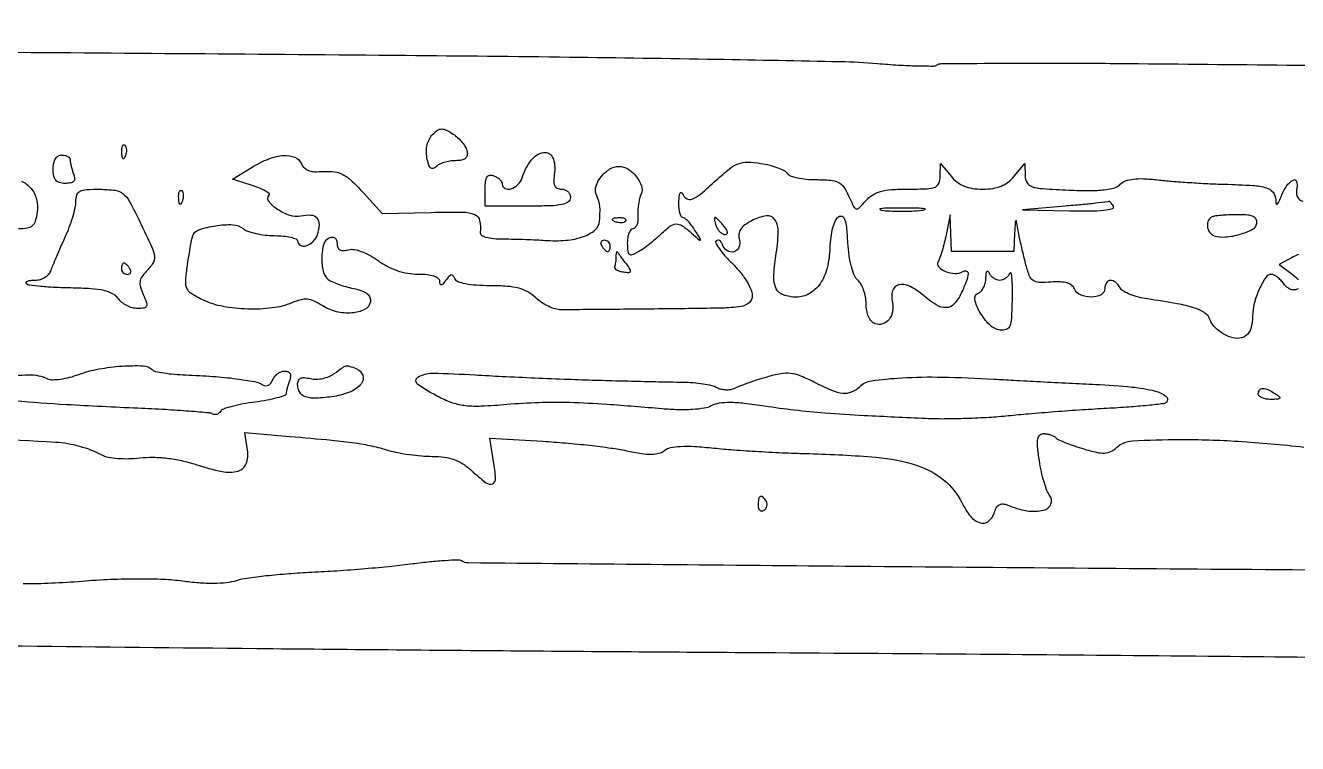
# Model space of a CAD drawing. Extents: x 0 to 5034, y 0 to 2560.
# Drawn here: x 3135.1 to 3358.9, y 237.5 to 363.8 of the extents above; entities that cross this region are included whole.
import ezdxf

# ---------------------------------------------------------------- set-up
doc = ezdxf.new("R2010")
doc.units = 0

msp = doc.modelspace()

# ---------------------------------------------------------------- linework, layer by layer
for points in [[(3450.5, 267.452994, -0.000314), (3358.024287, 268.024091, -0.000549), (3281.43984, 268.629123, -0.000024), (3213.057955, 269.247686, -0.136967), (3211.837602, 269.600367, 0.148627), (3211.23051, 269.76088, 0.006308), (3208.986289, 269.650311, 0.010363), (3206.298783, 269.427897, 0.007143), (3203.265022, 269.069527, -0.00809), (3199.579835, 268.641277, -0.003893), (3194.843475, 268.205613, -0.003859), (3189.895506, 267.827741, -0.005516), (3185.5, 267.574842, 0.007479), (3181.434239, 267.324898, 0.008114), (3177.48703, 266.958409, 0.007708), (3174.118248, 266.537754, 0.038712), (3172.264357, 266.128971, -0.047736), (3170.504904, 265.774123, -0.023518), (3168.224241, 265.644937, -0.021124), (3165.597957, 265.730808, -0.016566), (3162.764357, 266.038189, 0.025075), (3159.470953, 266.338863, 0.010783), (3155.058403, 266.424206, 0.010154), (3150.095489, 266.312352, 0.009517), (3145.032714, 265.998693, -0.009372), (3139.712328, 265.667524, -0.01158), (3134.746212, 265.566884, -0.012724)], [(3386.533962, 356.486358, 0.000047), (3330.933365, 357.017627, 0.001535), (3317.614792, 357.102749, 0.002459), (3306.246504, 357.084588, 0.000466), (3296.229929, 357.009982, 0.133471), (3295.433365, 356.786304, -0.136366), (3294.727258, 356.59235, -0.005229), (3291.983551, 356.629254, -0.009026), (3288.707692, 356.766787, -0.006206), (3285, 357.035778, 0.016089), (3278.458497, 357.38056, 0.000781), (3256.7, 357.792303, 0.001271), (3230.847549, 358.175416, 0.000916), (3202, 358.476746, 0.000434), (3126.647394, 359.060435, 0.00021), (3030.168402, 359.683627, 0.000062), (2931.066388, 360.269997, 0.004911)], [(3358.984328, 317.490314, -0.11393), (3358.372125, 317.282879, -0.108038), (3357.718077, 317.358712, -0.091874), (3357.072264, 317.723272, -0.060646), (3356.488054, 318.347225, 0.035262), (3355.953319, 318.979686, 0.037881), (3355.346871, 319.514497, 0.040942), (3354.759914, 319.886712, 0.121419), (3354.300272, 320, 0.253106), (3353.293967, 319.455729, 0.039273), (3352.168434, 317.398838, 0.041533), (3351.290825, 314.911283, 0.064125), (3351, 312.652947, -0.072276), (3350.689111, 310.513471, -0.162072), (3349.759956, 309.183916, -0.178383), (3348.291045, 308.751257, -0.090475), (3346.396553, 309.229088, -0.046093), (3345.453444, 309.768633, -0.039225), (3344.568953, 310.4989, -0.041012), (3343.866946, 311.298933, -0.082919), (3343.486325, 312.043086, 0.17139), (3342.618242, 313.192579, 0.066419), (3340.797755, 314.076153, 0.036368), (3337.724254, 314.849539, 0.008616), (3332.5, 315.67429, -0.028579), (3330.910155, 315.990759, -0.032784), (3329.440091, 316.476576, -0.034748), (3328.271132, 317.047295, -0.131419), (3327.70031, 317.617656, 0.082358), (3326.864328, 318.633019, 0.192628), (3325.951987, 318.952723, 0.260917), (3325.266073, 318.528404, 0.127267), (3325, 317.5, -0.283298), (3324.340519, 316.42948, -0.115339), (3322.608137, 316.011269, -0.1008), (3320.698867, 316.385803, -0.205252), (3319.653175, 317.461428, 0.143039), (3319.179243, 318.084134, 0.089405), (3318.351285, 318.49203, 0.06207), (3317.146967, 318.680747, 0.027519), (3315.5359, 318.642771, -0.025824), (3313.412281, 318.585515, -0.153328), (3312.374317, 318.939848, -0.14845), (3311.707583, 319.830135, -0.02373), (3311.05623, 321.931342, -0.004789), (3310.671242, 323.48058, -0.003636), (3310.277811, 325.186082, -0.003676), (3309.932085, 326.791644, -0.008569), (3309.702699, 328, 0.004646), (3309.451382, 329.383019, 0.650045), (3309.328035, 329.411762, 0.150246), (3309.222598, 329.121707, 0.00213), (3309.136182, 327.25), (3309, 324), (3303.5, 324), (3298, 324), (3297.885001, 327.25), (3297.770002, 330.5), (3297.077535, 326.966035, -0.011831), (3296.760514, 325.529181, -0.01247), (3296.380783, 324.13411, -0.012176), (3295.994803, 322.949764, -0.053596), (3295.678013, 322.288031, 0.334193), (3295.762339, 321.368746, 0.110492), (3296.940827, 320.537719, 0.084448), (3298.631158, 320.149784, 0.153866), (3299.991051, 320.494469, -0.217332), (3300.64373, 320.576858, -0.345857), (3300.946702, 320.136276, -0.076997), (3300.662311, 318.847898, -0.01596), (3299.75, 316.707167, -0.071664), (3298.507665, 314.802073, -0.209062), (3297.116807, 314.151243, -0.149484), (3295.349942, 314.642689, -0.032874), (3292.782469, 316.529587, 0.06477), (3290.543038, 317.965455, 0.174303), (3288.687909, 318.143439, 0.26797), (3287.653959, 317.134554, 0.12789), (3287.616238, 315.213232, -0.10143), (3287.671176, 313.528658, -0.123064), (3287.036632, 312.086341, -0.149555), (3285.909533, 311.290969, -0.172693), (3284.600925, 311.322898, -0.121859), (3283.951925, 311.775463, -0.073343), (3283.440384, 312.568433, -0.061684), (3283.110452, 313.622734, -0.045049), (3283, 314.84617, 0.044564), (3282.892644, 316.048294, 0.040332), (3282.573306, 317.254734, 0.042675), (3282.104779, 318.290845, 0.092284), (3281.547425, 318.960641, -0.122247), (3280.940373, 319.784915, -0.033011), (3280.417544, 321.334016, -0.029798), (3280.017479, 323.308363, -0.021299), (3279.797425, 325.552244, 0.009827), (3279.589813, 328.321949, 0.064811), (3279.281917, 329.673966, 0.221765), (3278.796678, 330.154934, 0.229151), (3278.126121, 330.083579, 0.146512), (3277.564045, 329.446981, 0.040812), (3277.101959, 328.184131, 0.03569), (3276.772113, 326.538759, 0.02475), (3276.626121, 324.646679, -0.054023), (3276.142688, 321.09965, -0.089404), (3274.909259, 318.350456, -0.112675), (3273.040685, 316.622472, -0.131227), (3270.709787, 316, -0.082835), (3268.444846, 316.377826, -0.197474), (3267.186493, 317.482641, -0.127361), (3266.750958, 319.556645, -0.02761), (3267.12523, 323.228665, 0.027938), (3267.553977, 327.462657, 0.158485), (3266.95886, 329.618858, 0.289353), (3265.478075, 330.286935, 0.084639), (3262.987795, 329.493689, 0.034843), (3261.677539, 328.695928, 0.093479), (3260.922255, 327.913604, 0.123151), (3260.620142, 327.049469, 0.086978), (3260.705014, 326.020025, -0.167846), (3260.604845, 324.718543, -0.231221), (3259.727122, 323.968782, -0.216957), (3258.545537, 324.177469, -0.157705), (3257.720238, 325.25, 0.061681), (3257.501542, 325.684583, 0.111457), (3257.213962, 325.957564, 0.157259), (3256.906799, 326.027996, 0.165459), (3256.623646, 325.903408, 0.347362), (3256.556777, 325.488242, 0.027637), (3257.19336, 324.482314, 0.028102), (3258.180138, 323.251166, 0.016979), (3259.476093, 321.903408, -0.029283), (3260.817368, 320.438036, -0.030869), (3261.95294, 318.850564, -0.032464), (3262.751266, 317.369299, -0.106549), (3262.989352, 316.290002, -0.21763), (3262.420004, 315.027841, -0.143321), (3260.950874, 314.347377, -0.03293), (3257.585479, 314.066674, -0.001908), (3247.25, 313.926482, -0.000142), (3241.058566, 313.867888, -0.000195), (3235.488206, 313.818923, -0.000124), (3230.805372, 313.780747, -0.002315), (3229.326872, 313.775907, -0.074902), (3228.331782, 313.927197, -0.036015), (3227.12663, 314.39797, -0.034685), (3225.915412, 315.081444, -0.041758), (3224.888311, 315.889427, 0.059567), (3223.480395, 316.918183, 0.063559), (3221.899378, 317.559012, 0.047314), (3219.844793, 317.898143, 0.017259), (3216.894772, 318, -0.015806), (3214.424796, 318.078098, -0.033671), (3212.531169, 318.326692, -0.042774), (3211.205884, 318.712588, -0.207006), (3210.659464, 319.25, 0.068328), (3210.35979, 319.771084, 0.274217), (3210.031686, 319.901057, 0.172412), (3209.63811, 319.686265, 0.02856), (3209.091444, 319, -0.021325), (3208.603821, 318.369357, -0.161814), (3208.287572, 318.175849, -0.393062), (3208.0879, 318.290375, -0.072317), (3208.015313, 318.75, 0.232627), (3207.751508, 319.270142, 0.082219), (3206.989874, 319.666881, 0.054112), (3205.789798, 319.920216, 0.024987), (3204.19428, 320, -0.042523), (3202.362777, 320.156046, -0.039344), (3200.53414, 320.620324, -0.038743), (3198.773539, 321.374541, -0.038381), (3197.144529, 322.39337, 0.032259), (3195.709946, 323.315196, 0.039721), (3194.262596, 323.974156, 0.04481), (3192.952076, 324.320374, 0.106525), (3191.950249, 324.276739, -0.050898), (3191.078173, 324.141305, -0.139961), (3190.477133, 324.279345, -0.176736), (3190.123967, 324.6844, -0.092061), (3190, 325.351984, 0.080866), (3189.900627, 325.962395, 0.156576), (3189.610941, 326.356888, 0.161942), (3189.153775, 326.501155, 0.087973), (3188.56917, 326.38817, 0.2363), (3187.599066, 325.32637, 0.063406), (3187.248311, 322.998825, 0.06193), (3187.494901, 320.560138, 0.169146), (3188.402292, 319.111526, 0.06548), (3189.038043, 318.725838, 0.017119), (3190.148588, 318.281889, 0.017094), (3191.459623, 317.859214, 0.016738), (3192.805668, 317.523791, -0.02915), (3194.31683, 317.107143, -0.085648), (3195.261437, 316.593316, -0.136954), (3195.729599, 315.950559, -0.136987), (3195.797117, 315.158318, -0.234019), (3194.793402, 313.829807, -0.097189), (3192.567004, 313.213059, -0.079141), (3189.813215, 313.437944, -0.085357), (3187.343478, 314.5106, 0.034859), (3185.911279, 315.312373, 0.087559), (3184.760833, 315.625806, 0.087055), (3183.568548, 315.527393, 0.034181), (3181.999822, 314.999926, -0.067813), (3178.5525, 314.092899, -0.037957), (3174.213929, 313.893261, -0.037899), (3169.877314, 314.353169, -0.065505), (3166.431487, 315.465487, -0.02464), (3164.3776, 316.567174, -0.144604), (3163.559441, 317.459663, -0.130505), (3163.314296, 318.699446, -0.018648), (3163.579362, 321.298821, -0.004173), (3163.830945, 322.994875, -0.004731), (3164.101147, 324.616884, -0.004322), (3164.355583, 325.990348, -0.025993), (3164.530816, 326.694827, -0.239801), (3165.637572, 327.844267, -0.045638), (3168.545318, 328.563203, -0.046462), (3171.621616, 328.742809, -0.166048), (3173.437731, 328.051678, 0.091194), (3174.253155, 327.594666, 0.027081), (3175.634157, 327.20531, 0.026188), (3177.263557, 326.928479, 0.025537), (3178.92677, 326.820447, -0.020398), (3180.48795, 326.735137, -0.03277), (3181.803489, 326.521624, -0.035202), (3182.762137, 326.228448, -0.310331), (3183, 325.882116, 0.286933), (3183.471744, 325.127751, 0.192361), (3184.517094, 325.051292, 0.11634), (3185.755087, 325.791204, 0.123909), (3186.49716, 326.991051, 0.061005), (3186.831488, 328.772905, 0.201624), (3186.447703, 329.877848, 0.199707), (3185.386037, 330.383323, 0.059825), (3183.56177, 330.256559, -0.127349), (3181.63548, 330.380881, -0.066534), (3179.456581, 331.435173, -0.082021), (3177.967186, 332.81493, -0.359019), (3178, 333.928571, 0.424143), (3177.975598, 334.220272, 0.041923), (3177.330858, 334.66255, 0.033213), (3176.319348, 335.152483, 0.018012), (3175.019941, 335.624791), (3171.539882, 336.749583), (3175.019941, 338.871053, -0.043229), (3177.948922, 340.326047, -0.077225), (3180.566869, 340.912855, -0.114226), (3182.537103, 340.592662, -0.20683), (3183.659399, 339.44521, 0.110666), (3184.046351, 338.863319, 0.072899), (3184.704101, 338.395749, 0.067769), (3185.522242, 338.109004, 0.070014), (3186.378014, 338.055901, -0.030816), (3189.00839, 338.098553, -0.09491), (3190.731626, 337.686604, -0.082108), (3192.316986, 336.630266, -0.01941), (3194.561745, 334.362866), (3197.89323, 330.725732), (3206.446615, 330.914252, -0.007487), (3212.086187, 330.95408, -0.095336), (3214.153407, 330.539314, -0.251752), (3215.020977, 329.486933, -0.078762), (3215.103349, 327.374992, 0.296908), (3215.330915, 326.914546, 0.066541), (3216.17697, 326.555186, 0.045134), (3217.50029, 326.316344, 0.021333), (3219.234866, 326.237023, -0.004434), (3221.087273, 326.214966, -0.003314), (3223.128367, 326.159021, -0.00335), (3225.050522, 326.080687, -0.007634), (3226.5, 325.989688, 0.039573), (3230.201452, 325.9939, 0.064635), (3233.267024, 326.645161, 0.089083), (3235.334985, 327.818562, 0.208263), (3236.118421, 329.375, 0.006018), (3236.196611, 331.165796, 0.039454), (3236.154163, 332.063151, 0.049115), (3235.972012, 332.861619, 0.012273), (3235.516581, 334.121061, -0.181458), (3235.498425, 335.57142, -0.084752), (3236.438811, 337.230758, -0.081319), (3237.927449, 338.546494, -0.141315), (3239.5, 339, -0.140077), (3241.093609, 338.544608, -0.084448), (3242.574727, 337.231924, -0.088731), (3243.480894, 335.573663, -0.183781), (3243.422197, 334.121061, 0.043062), (3243.165046, 333.339383, 0.021473), (3242.969348, 332.315249, 0.021142), (3242.856528, 331.230063, 0.029113), (3242.853485, 330.25, -0.042007), (3242.828614, 329.388468, -0.063605), (3242.65068, 328.660937, -0.085807), (3242.357258, 328.169318, -0.218769), (3241.988798, 328, 0.230481), (3241.609995, 327.81559, 0.073335), (3241.29046, 327.25529, 0.055892), (3241.072243, 326.435701, 0.037154), (3241, 325.464816, 0.022664), (3241.060975, 324.120281, 0.188491), (3241.32855, 323.584598, 0.269987), (3241.822384, 323.480611, 0.04478), (3242.75, 323.883077, 0.027451), (3243.57543, 324.393422, 0.011384), (3244.634592, 325.167958, 0.011223), (3245.734601, 326.051359, 0.014218), (3246.708187, 326.918261, -0.022787), (3248.495485, 328.45563, -0.152588), (3249.57828, 328.865622, -0.168577), (3250.64509, 328.564747, -0.029339), (3252.312913, 327.25, 0.001444), (3253.681715, 326.041356, 0.372122), (3253.830564, 326.040171, 0.368262), (3253.854505, 326.187987, 0.001435), (3252.901107, 327.75, 0.022758), (3252.316258, 328.611539, 0.029718), (3251.701838, 329.339063, 0.030245), (3251.137573, 329.864302, 0.174005), (3250.759453, 330, -0.288399), (3250.471596, 330.181098, -0.051318), (3250.24628, 330.807813, -0.041749), (3250.103709, 331.696157, -0.026102), (3250.078947, 332.75, -0.017437), (3250.141588, 333.734045, -0.068218), (3250.282867, 334.325, -0.378789), (3250.467484, 334.420113, -0.239112), (3250.662281, 334.25, 0.150991), (3251.399201, 333.344741, 0.244599), (3252.36361, 333.240125, 0.082711), (3253.850918, 334.125147, 0.010786), (3256.624308, 336.574286, -0.017516), (3258.957526, 338.579487, -0.078894), (3260.515344, 339.466155, -0.09615), (3262.116303, 339.738122, -0.032961), (3264.470032, 339.527284, -0.022892), (3266.040656, 339.207248, -0.027659), (3267.477139, 338.759598, -0.02812), (3268.618469, 338.25862, -0.137705), (3269.132055, 337.786331, 0.17076), (3269.67016, 337.352107, 0.031257), (3270.918455, 336.995568, 0.030418), (3272.499532, 336.74868, 0.023525), (3274.241685, 336.666667, -0.019945), (3276.760373, 336.566158, -0.097204), (3278.12834, 336.182304, -0.12744), (3279.060303, 335.363455, -0.044951), (3279.93, 333.796013, 0.010065), (3280.803371, 331.925586, 0.214729), (3281.263364, 331.54533, 0.271769), (3281.789108, 331.686863, 0.015665), (3282.967633, 332.96268, -0.073232), (3284.130906, 333.962837, -0.073952), (3285.52934, 334.581152, -0.050984), (3287.455796, 334.905476, -0.016229), (3290.367295, 335, 0.008845), (3293.734178, 335.059565, 0.085868), (3295.125642, 335.35134, 0.206532), (3295.787016, 336.012646, 0.091082), (3296.033269, 337.25), (3296.066539, 339.5), (3297.943562, 337.25, 0.057138), (3299.016143, 336.227751, 0.065712), (3300.245479, 335.530413, 0.059612), (3301.712428, 335.131253, 0.036663), (3303.5, 335, 0.036663), (3305.287572, 335.131253, 0.059612), (3306.754521, 335.530413, 0.065712), (3307.983857, 336.227751, 0.057138), (3309.056438, 337.25), (3310.933461, 339.5), (3310.966731, 337.329004, 0.131323), (3311.306841, 336.13034, 0.181929), (3312.1721, 335.440248, 0.061862), (3314.03425, 335.082582, 0.005849), (3318.682786, 334.829004, 0.010241), (3322.346954, 334.747224, 0.028869), (3324.903976, 334.890281, 0.041514), (3326.676349, 335.243273, 0.127529), (3327.721716, 335.860359, -0.109611), (3328.646778, 336.451469, -0.05843), (3329.97427, 336.767229, -0.041028), (3331.796352, 336.830637, -0.016372), (3334.288931, 336.630888, 0.007901), (3336.748166, 336.391823, 0.003902), (3339.878623, 336.161948, 0.003871), (3343.131249, 335.97389, 0.005647), (3346, 335.862767, -0.00776), (3351.062626, 335.645233, -0.058334), (3353.420768, 335.228302, -0.153268), (3354.58271, 334.440687, -0.159422), (3355.063386, 333.143011, 0.032008), (3355.133874, 332.458103, 0.514735), (3355.311434, 332.37156, 0.163512), (3355.562762, 332.641653, 0.010443), (3355.993309, 333.647673, -0.048582), (3356.977313, 335.535063, -0.120604), (3358.106604, 336.593608, -0.470231), (3358.724819, 336.356611, -0.146382), (3358.76491, 335.209015, 0.158729), (3358.853233, 333.715084, 0.24455), (3359.807996, 332.882364, 0.071095)], [(3134.41107, 336.418982, -0.113459), (3136.10018, 335.122343, -0.110312), (3137.085477, 333.184621, -0.099426), (3137.203666, 330.934307, -0.037085), (3136.855585, 329.376742, -0.139026), (3136.319849, 328.54144, -0.142412), (3135.43357, 328.122777, -0.039618), (3133.886501, 328, 0.033066)], [(3107.5, 255.039431, 0.001389), (3134.596077, 254.653211, 0.000418), (3175.803125, 254.214768, 0.000419), (3222.029263, 253.800313, 0.000455), (3267, 253.475727, -0.000369), (3308.268845, 253.184947, -0.00061), (3343.128064, 252.871078, -0.000029), (3374.58002, 252.547698, -0.135154)], [(3359.070645, 323.511547, 0.019757), (3357.836745, 322.912629), (3355.67349, 321.75489), (3357.972777, 320.020534, -0.02292), (3359.046253, 319.130796, -0.113626)], [(3375.823093, 252.19244, 0.000036), (3404.208547, 251.974827, 0.000678)], [(3131.140998, 301.854374, -0.046738), (3135.705099, 302.347144, -0.110737), (3139.031714, 301.650492, 0.11221), (3139.880435, 301.475332, 0.02916), (3141.279171, 301.585026, 0.028146), (3142.90013, 301.901552, 0.02546), (3144.531714, 302.406313, -0.042293), (3148.039462, 303.363547, -0.02913), (3152.129939, 303.87183, -0.024747), (3155.847576, 303.93094, -0.190117), (3157.417137, 303.25, 0.143698), (3157.972465, 302.94688, 0.014599), (3159.464727, 302.667608, 0.017312), (3161.300415, 302.444043, 0.012965), (3163.333804, 302.320581, -0.009242), (3168.104169, 302.066561, -0.014581), (3172.181907, 301.653949, -0.014413), (3175.396336, 301.139073, -0.091737), (3176.930532, 300.542933, 0.13772), (3177.390236, 300.410815, 0.124171), (3177.872048, 300.529203, 0.104401), (3178.303348, 300.889589, 0.075211), (3178.614052, 301.436618, -0.076488), (3178.95552, 302.034269, -0.064856), (3179.478374, 302.540757, -0.066802), (3180.09571, 302.883287, -0.093561), (3180.713978, 303, -0.089318), (3181.306314, 302.893336, -0.176942), (3181.66456, 302.587534, -0.155758), (3181.767989, 302.089886, -0.065667), (3181.606989, 301.418213, 0.015019), (3181.374638, 300.753707, 0.014277), (3181.178303, 300.065197, 0.014384), (3181.039765, 299.447029, 0.047962), (3181, 299.033436, -0.31951), (3180.752698, 298.685942, -0.017197), (3179.389005, 298.265044, -0.021647), (3177.617959, 297.865858, -0.013527), (3175.515763, 297.545236, 0.014569), (3173.372519, 297.213786, 0.020015), (3171.470717, 296.783324, 0.017139), (3169.954392, 296.319428, 0.173216), (3169.446664, 295.913701, -0.079188), (3169.165642, 295.587822, -0.090916), (3168.809381, 295.383938, -0.100772), (3168.434618, 295.332044, -0.123193), (3168.098485, 295.439133, 0.117751), (3167.483258, 295.642434, 0.002002), (3163.911726, 295.931379, 0.004997), (3159.731735, 296.210724, 0.003289), (3154.917583, 296.452398, -0.002975), (3142.299573, 297.077887, -0.008062), (3133.363075, 297.718877, -0.003553)], [(3115.496133, 291.572346, -0.007115), (3140.411812, 290.50467, -0.109014), (3148.650613, 288.186986, 0.081771), (3149.677815, 287.837189, 0.023587), (3151.348898, 287.639299, 0.023048), (3153.282397, 287.591692, 0.022696), (3155.222114, 287.721568, -0.031048), (3157.572872, 287.839591, -0.026336), (3160.054675, 287.679112, -0.025457), (3162.594322, 287.248041, -0.024274), (3165.118408, 286.556062, 0.02741), (3169.731078, 285.322527, 0.119785), (3172.533229, 285.412037, 0.238058), (3173.939401, 286.690295, 0.128532), (3174.202484, 289.073745), (3173.744442, 292.194587), (3181.622221, 291.515895, -0.002245), (3188.996032, 290.847253, -0.011441), (3193.086259, 290.363176, -0.019373), (3196.050982, 289.825453, -0.018837), (3198.993398, 289.055819, 0.025648), (3200.633203, 288.650672, 0.01366), (3202.695853, 288.310147, 0.013564), (3204.827281, 288.076531, 0.020514), (3206.691876, 288, -0.032231), (3208.824167, 287.862407, -0.054706), (3210.559869, 287.440996, -0.058103), (3212.090229, 286.675984, -0.041968), (3213.594501, 285.5, 0.020227), (3216.110533, 283.350662, 0.270216), (3217.268701, 283.189004, 0.322457), (3217.835425, 284.097388, 0.025331), (3217.483969, 287.094885), (3216.792143, 291.189771), (3226.146071, 290.648481, -0.007389), (3230.117755, 290.359704, -0.00621), (3234.316872, 289.939325, -0.006272), (3238.142349, 289.459634, -0.017169), (3240.82626, 288.994441, 0.013049), (3243.479227, 288.51207, 0.040326), (3245.294724, 288.379023, 0.06234), (3246.593974, 288.551493, 0.109492), (3247.553738, 289.044599, -0.125452), (3248.589988, 289.536406, -0.036569), (3250.356914, 289.750215, -0.026977), (3252.83091, 289.733823, -0.010624), (3256.227478, 289.45531, 0.007577), (3259.687528, 289.150349, 0.003592), (3264.154322, 288.85703, 0.00356), (3268.831689, 288.617017, 0.005033), (3273, 288.474888, -0.014992), (3284.762442, 287.839082, -0.056787), (3291.975057, 286.396264, -0.094472), (3296.63669, 283.854014, -0.105309), (3299.82598, 279.855568, 0.054969), (3301.377016, 277.453109, 0.14458), (3303.051755, 276.30608, 0.248964), (3304.49282, 276.560363, 0.15134), (3305.504904, 278.015451, -0.049445), (3305.908816, 278.954669, -0.129965), (3306.411696, 279.480139, -0.156234), (3307.045057, 279.634408, -0.082325), (3307.840342, 279.443725, 0.057345), (3311.274603, 278.437427, 0.100077), (3314.22842, 278.52316, 0.241368), (3315.511048, 279.608294, 0.27779), (3315.279284, 281.173785, -0.08238), (3314.812404, 281.980755, -0.018059), (3314.300261, 283.505737, -0.018332), (3313.830972, 285.334268, -0.016697), (3313.480043, 287.25, -0.011328), (3313.168577, 289.726164, -0.064331), (3313.203057, 291.051449, -0.163241), (3313.555263, 291.731088, -0.194666), (3314.21979, 292, -0.044363), (3314.827545, 291.94597, -0.03678), (3315.456976, 291.784671, -0.038232), (3316.015099, 291.548163, -0.077192), (3316.399703, 291.266964, 0.08985), (3316.907215, 290.915132, 0.011389), (3318.136666, 290.389253, 0.013059), (3319.64041, 289.831311, 0.010517), (3321.283398, 289.308384, 0.015667), (3323.55978, 288.713105, 0.066312), (3324.960104, 288.583894, 0.102935), (3326.019038, 288.849289, 0.071333), (3327.045769, 289.54142, -0.171681), (3329.861276, 290.716944, -0.013146), (3338.201712, 290.960364, -0.016732), (3348.454115, 290.646804, -0.011621), (3360, 289.636542, 0.009744)]]:
    msp.add_lwpolyline(points, format="xyb")
for points in [[(3212.823324, 341.63052, -0.10052), (3212.819948, 340.898435, -0.175237), (3212.505453, 340.387697, -0.126337), (3211.841118, 340.090567, -0.042333), (3210.773324, 340, 0.039918), (3209.786169, 339.921065, 0.035442), (3208.782841, 339.685677, 0.037177), (3207.908325, 339.340826, 0.084064), (3207.329965, 338.929965, -0.121754), (3206.81639, 338.619957, -0.277069), (3206.392625, 338.723575, -0.126101), (3206.046059, 339.302354, -0.024947), (3205.757846, 340.486417, -0.051348), (3205.656438, 341.658858, -0.054785), (3205.800891, 342.801195, -0.058553), (3206.172915, 343.813376, -0.079216), (3206.744108, 344.601251, -0.043455), (3207.634889, 345.349328, -0.148896), (3208.345395, 345.581684, -0.125206), (3209.138883, 345.397008, -0.026892), (3210.366228, 344.67532, -0.040779), (3211.206627, 344.013823, -0.03588), (3211.968181, 343.19752, -0.037609), (3212.548235, 342.356536, -0.083409)], [(3152.683114, 340.8125, -0.054073), (3152.461564, 340.395823, -0.470617), (3152.279315, 340.37858, -0.168741), (3152.137993, 340.670344, -0.018894), (3152.078947, 341.416667, -0.028489), (3152.089945, 342.112848, -0.077125), (3152.200665, 342.592839, -0.208169), (3152.385309, 342.77538, -0.296942), (3152.604167, 342.729167, -0.126455), (3152.797407, 342.402231, -0.060344), (3152.876576, 341.916927, -0.05415), (3152.839148, 341.359369, -0.051402)], [(3143, 340.081787, 0.04425), (3143.040803, 339.621647, 0.015326), (3143.178303, 338.96865, 0.015089), (3143.374624, 338.254744, 0.016969), (3143.606989, 337.581787, -0.076984), (3143.764417, 336.852992, -0.207384), (3143.586586, 336.365663, -0.16083), (3143.060895, 336.083235, -0.043546), (3142.106989, 336, -0.067336), (3141.101743, 336.135996, -0.151534), (3140.460699, 336.546632, -0.130975), (3140.108313, 337.295479, -0.04487), (3140, 338.5, -0.04716), (3140.09863, 339.543379, -0.088208), (3140.4, 340.333333, -0.118484), (3140.88002, 340.822179, -0.140575), (3141.5, 341, -0.05931), (3142.073654, 340.931713, -0.078243), (3142.559375, 340.730275, -0.096657), (3142.884702, 340.432018, -0.16037)], [(3228.207677, 337.961632, 0.025648), (3228.069941, 336.507594, 0.105885), (3228.216666, 335.641534, 0.185156), (3228.649241, 335.172492, 0.115423), (3229.386501, 335, -0.091833), (3230.002457, 334.885908, -0.095957), (3230.526035, 334.559375, -0.099444), (3230.876413, 334.072304, -0.106743), (3231, 333.5, -0.250296), (3230.603958, 332.758417, -0.098409), (3229.5, 332.3, -0.041714), (3227.402218, 332.059778, -0.007659), (3223.5, 332), (3216, 332), (3216, 334.968615, -0.023909), (3216.068476, 336.399799, -0.116597), (3216.327847, 337.162588, -0.230808), (3216.796542, 337.45462, -0.118031), (3217.5, 337.361626, -0.048303), (3218.073796, 337.075237, -0.053891), (3218.559375, 336.692784, -0.061199), (3218.891374, 336.276919, -0.13875), (3219, 335.893011, 0.284956), (3219.471649, 335.132629, 0.193706), (3220.516495, 335.05125, 0.117153), (3221.754523, 335.79031, 0.123633), (3222.498121, 336.99408, -0.083475), (3224.08516, 340.088475, -0.19296), (3226.274766, 341.428232, -0.345218), (3227.862678, 340.567031, -0.139586)], [(3155.268145, 329.222547, -0.005012), (3157.360193, 324.784752, -0.076396), (3157.824817, 323.156729, -0.177216), (3157.554129, 321.97558, -0.052379), (3156.36737, 320.510227, 0.049621), (3155.595591, 319.56792, 0.115434), (3155.278322, 318.717886, 0.103716), (3155.354715, 317.756736, 0.035395), (3155.845931, 316.438799, -0.018109), (3156.429854, 315.023533, -0.188881), (3156.418586, 314.406682, -0.265577), (3156.000116, 314.081908, -0.035221), (3154.838804, 314, -0.070801), (3153.933886, 314.128784, -0.048267), (3152.967004, 314.514063, -0.048078), (3152.087018, 315.080262, -0.068056), (3151.441381, 315.75, 0.114517), (3150.442676, 316.611162, 0.066369), (3148.947181, 317.158747, 0.039818), (3146.674737, 317.476339, 0.010866), (3143.052096, 317.612375, -0.008219), (3140.281564, 317.701732, -0.011956), (3137.843229, 317.879043, -0.007586), (3135.829062, 318.104909, -0.166143), (3135.304291, 318.362375, -0.327901), (3135.267718, 318.601628, -0.177031), (3135.499647, 318.812698, -0.069643), (3136.06342, 318.955966, -0.027456), (3136.864718, 319, 0.073652), (3137.749003, 319.13097, 0.066746), (3138.590144, 319.514063, 0.070144), (3139.262289, 320.081036, 0.101671), (3139.651883, 320.75, -0.015317), (3139.998265, 321.683381, -0.00386), (3140.620048, 323.180244, -0.003936), (3141.357739, 324.880798, -0.003963), (3142.120498, 326.565724, 0.018103), (3142.83994, 328.282581, 0.017126), (3143.447896, 330.078773, 0.017372), (3143.875769, 331.70434, 0.055717), (3144, 332.815724, -0.079133), (3144.185248, 333.978878, -0.198888), (3144.733289, 334.618391, -0.10464), (3145.851732, 334.917237, -0.01476), (3148.25, 334.972547, -0.030026), (3150.910779, 334.795365, -0.14089), (3152.304901, 334.195288, -0.098049), (3153.422315, 332.838421, -0.010727)], [(3162.683114, 332.8125, -0.054073), (3162.461564, 332.395823, -0.470617), (3162.279315, 332.37858, -0.168741), (3162.137993, 332.670344, -0.018894), (3162.078947, 333.416667, -0.028489), (3162.089945, 334.112848, -0.077125), (3162.200665, 334.592839, -0.208169), (3162.385309, 334.77538, -0.296942), (3162.604167, 334.729167, -0.126455), (3162.797407, 334.402231, -0.060344), (3162.876576, 333.916927, -0.05415), (3162.839148, 333.359369, -0.051402)], [(3285.727696, 331.278268, 0.02012), (3287.234338, 331.152063, 0.010546), (3289.11537, 331.110215, 0.010474), (3291.048239, 331.148479, 0.015806), (3292.727696, 331.270202, 0.062969), (3293.351289, 331.416037, 0.78507), (3293.335636, 331.550546, 0.026082), (3292.006031, 331.645979, 0.004587), (3289.5, 331.67186, 0.004873), (3286.985512, 331.650253, 0.021409), (3285.504386, 331.559569, 0.613017), (3285.45162, 331.422293, 0.180442)], [(3318, 332), (3310.5, 331.360316), (3318.809017, 331.180158, 0.008265), (3322.347954, 331.161933, 0.023709), (3324.801018, 331.30631, 0.033853), (3326.326043, 331.574182, 0.508851), (3326.5, 332, 0.020671), (3326.249292, 332.370491, 0.035642), (3326.007412, 332.653329, 0.042796), (3325.803388, 332.827456, 0.358583), (3325.690983, 332.819842, -0.163258), (3325.513758, 332.738009, -0.000681), (3323.352976, 332.504698, -0.003248), (3320.888914, 332.258214, -0.002029)], [(3238.8125, 329.316886, 0.051402), (3239.359369, 329.160852, 0.05415), (3239.916927, 329.123424, 0.060344), (3240.402231, 329.202593, 0.126455), (3240.729167, 329.395833, 0.296942), (3240.77538, 329.614691, 0.208169), (3240.592839, 329.799335, 0.077125), (3240.112848, 329.910055, 0.028489), (3239.416667, 329.921053, 0.018894), (3238.670344, 329.862007, 0.168741), (3238.37858, 329.720685, 0.470617), (3238.395823, 329.538436, 0.054073)], [(3256.638374, 328.5, 0.054778), (3256.934012, 327.926337, 0.05745), (3257.343184, 327.440625, 0.064053), (3257.798443, 327.11007, 0.125677), (3258.229434, 327, 0.214681), (3258.515803, 327.128897, 0.22275), (3258.603286, 327.425778, 0.100348), (3258.42795, 327.903434, 0.035237), (3258, 328.5, 0.012711), (3257.49792, 329.074599, 0.017822), (3257.019109, 329.559375, 0.014236), (3256.604143, 329.928855, 0.176553), (3256.40894, 330, 0.407084), (3256.311504, 329.904913, 0.044074), (3256.333541, 329.559375, 0.034664), (3256.442315, 329.075405, 0.019009)], [(3344, 330.166667, 0.19069), (3343.258147, 329.543577, 0.143376), (3343.033318, 328.491444, 0.134167), (3343.409406, 327.43173, 0.163612), (3344.25, 326.807601, 0.100621), (3346.250369, 326.57906, 0.049559), (3348.777293, 327.054165, 0.049124), (3350.974669, 327.939613, 0.237638), (3351.736427, 329, 0.160521), (3351.624349, 329.685799, 0.166017), (3351.127501, 330.159393, 0.085656), (3350.13399, 330.425299, 0.022659), (3348.486427, 330.5, 0.008683), (3347.078311, 330.475545, 0.009858), (3345.730388, 330.402083, 0.009149), (3344.590468, 330.296386, 0.052798)], [(3236.5, 325, 0.029505), (3236.768994, 324.617226, 0.035638), (3237.066025, 324.29375, 0.038439), (3237.34829, 324.065539, 0.151918), (3237.559017, 324, 0.210953), (3237.727648, 324.07446, 0.081139), (3237.870461, 324.29375, 0.061769), (3237.967655, 324.617151, 0.042167), (3238, 325, 0.105053), (3237.918938, 325.381556, 0.099167), (3237.688914, 325.70625, 0.09642), (3237.345238, 325.923877, 0.093332), (3236.940983, 326, 0.108972), (3236.586039, 325.921712, 0.182303), (3236.3746, 325.70625, 0.161196), (3236.343488, 325.3821, 0.082592)], [(3239, 323.166667, -0.018526), (3238.981665, 322.671993, -0.01558), (3238.926562, 322.150399, -0.015862), (3238.846217, 321.677037, -0.041255), (3238.75, 321.345329, 0.266223), (3238.792366, 321.075249, 0.090482), (3239.103893, 320.805114, 0.061197), (3239.631884, 320.574602, 0.035933), (3240.305807, 320.425622, 0.023397), (3241.276714, 320.329244, 0.325934), (3241.554697, 320.510575, 0.242771), (3241.511445, 320.889397, 0.015333), (3240.838775, 321.830293, -0.0012), (3240.330686, 322.500132, -0.001448), (3239.85671, 323.131919, -0.001231), (3239.460428, 323.666082, -0.009811), (3239.282968, 323.916667, 0.322955), (3239.177682, 323.955034, 0.238027), (3239.083122, 323.868229, 0.067822), (3239.018969, 323.58837, 0.022479)], [(3152, 321, 0.105053), (3152.081062, 320.618444, 0.099167), (3152.311086, 320.29375, 0.09642), (3152.654762, 320.076123, 0.093332), (3153.059017, 320, 0.108972), (3153.413961, 320.078288, 0.182303), (3153.6254, 320.29375, 0.161196), (3153.656512, 320.6179, 0.082592), (3153.5, 321, 0.029505), (3153.231006, 321.382774, 0.035638), (3152.933975, 321.70625, 0.038439), (3152.65171, 321.934461, 0.151918), (3152.440983, 322, 0.210953), (3152.272352, 321.92554, 0.081139), (3152.129539, 321.70625, 0.061769), (3152.032345, 321.382849, 0.042167)], [(3306.5, 319, 0.085207), (3307.044617, 319.093489, 0.066821), (3307.578858, 319.367188, 0.066806), (3308.022114, 319.772169, 0.085082), (3308.300367, 320.25, -0.736301), (3308.469748, 320.240484, -0.040665), (3308.603693, 319.431271, -0.017385), (3308.679663, 317.84936, -0.007201), (3308.677134, 315.707518, -0.00817), (3308.568678, 312.310996, -0.079296), (3308.274285, 310.905822, -0.222403), (3307.655962, 310.308249, -0.119349), (3306.576852, 310.207518, -0.159974), (3304.746411, 311.118418, -0.065103), (3303.015931, 313.340047, -0.079393), (3302.133101, 315.594229, -0.375685), (3302.75, 316.713018, 0.126963), (3303.234488, 317.044981, 0.062115), (3303.656003, 317.669866, 0.055638), (3303.955894, 318.47095, 0.052705), (3304.078947, 319.333333, -0.021623), (3304.140046, 320.098702, -0.111415), (3304.282867, 320.496354, -0.4561), (3304.465538, 320.523633, -0.120497), (3304.662281, 320.25, 0.08298), (3304.954689, 319.772113, 0.064791), (3305.41017, 319.367188, 0.064977), (3305.952585, 319.093338, 0.084643)], [(3193.307704, 303.435417, -0.214519), (3194.455074, 302.27966, -0.263654), (3194.221847, 300.801097, -0.125192), (3192.324985, 299.36004, -0.06302), (3189.41245, 298.539142, -0.022253), (3186.254125, 298.208368, -0.095365), (3184.385927, 298.453188, -0.182061), (3183.379805, 299.26786, -0.133277), (3183, 300.667425, -0.102245), (3183.138509, 301.337682, -0.188457), (3183.524365, 301.727642, -0.127361), (3184.203181, 301.840525, -0.037769), (3185.25, 301.667209, 0.067877), (3186.253731, 301.56241, 0.044553), (3187.409269, 301.702401, 0.044263), (3188.532684, 302.047548, 0.063111), (3189.44113, 302.558801, -0.006103), (3190.937697, 303.64185, -0.098137), (3191.504908, 303.894196, -0.133619), (3192.068611, 303.870101, -0.014507)], [(3235.5, 301.403208, 0.000773), (3240.02772, 301.279691, 0.000783), (3244.535882, 301.170745, 0.000761), (3248.459255, 301.088056, 0.003208), (3250.813639, 301.057131, -0.018604), (3252.583989, 300.979324, -0.018835), (3254.336336, 300.770175, -0.019007), (3255.843371, 300.473358, -0.069545), (3256.748349, 300.120955, 0.068522), (3257.484295, 299.832648, 0.050431), (3258.353034, 299.713971, 0.050954), (3259.216214, 299.771742, 0.07555), (3259.93471, 300.009415, -0.025999), (3260.798053, 300.39319, -0.006574), (3262.239779, 300.924621, -0.006689), (3263.90545, 301.488888, -0.006712), (3265.583686, 302.007706, -0.024735), (3267.990448, 302.588882, -0.074379), (3269.674561, 302.654587, -0.070254), (3271.356972, 302.225414, -0.020427), (3273.793848, 301.105171, 0.01757), (3276.932131, 299.64071, 0.073195), (3278.946325, 299.114921, 0.123449), (3280.459065, 299.322611, 0.101168), (3281.824595, 300.224595, -0.163509), (3283.969647, 301.290698, -0.019941), (3289.270417, 301.807685, -0.019401), (3296.398594, 301.939922, -0.009433), (3305.5, 301.583764, 0.001014), (3308.940409, 301.391078, 0.000408), (3313.643076, 301.141114, 0.000404), (3318.708806, 300.880097, 0.000511), (3323.391322, 300.647413, -0.011211), (3329.772669, 300.193255, -0.038778), (3333.851912, 299.488877, -0.100788), (3335.752494, 298.572191, -0.45436), (3335.825556, 297.492223, -0.16914), (3335.346694, 297.260735, -0.003171), (3332.537557, 296.95378, -0.007372), (3329.222576, 296.662134, -0.004819), (3325.392223, 296.419082, 0.003178), (3321.057028, 296.158281, 0.002262), (3316.202715, 295.813212, 0.002283), (3311.574315, 295.441888, 0.004864), (3308, 295.103652, -0.011019), (3304.620148, 294.825752, -0.006857), (3300.646875, 294.641711, -0.006878), (3296.720956, 294.567833, -0.012363), (3293.5, 294.631182, -0.001779), (3282.642297, 295.152184, -0.006428), (3275.733709, 295.597454, -0.009504), (3270.401772, 296.11212, -0.009842), (3265.155254, 296.824301, 0.010209), (3261.587307, 297.305965, 0.027055), (3259.018547, 297.459432, 0.038165), (3257.127565, 297.325483, 0.08631), (3255.769476, 296.876627, -0.084365), (3254.52493, 296.45996, -0.023607), (3252.47739, 296.23894, -0.021509), (3249.954165, 296.195257, -0.015053), (3247.114222, 296.353897, 0.00355), (3237.375771, 297.122922, 0.011109), (3230.81482, 297.447862, 0.015072), (3225.43356, 297.432398, 0.013179), (3219.815604, 297.098463, -0.009793), (3215.313217, 296.800234, -0.038773), (3212.542436, 296.88602, -0.054748), (3210.325415, 297.37677, -0.035685), (3207.907171, 298.395108, -0.035492), (3204.134047, 300.66125, -0.538238), (3204.170366, 301.932782, -0.144696), (3206.693729, 302.623834, -0.009712), (3214.25, 302.325105, 0.002503), (3218.967473, 302.070443, 0.001392), (3224.720312, 301.804818, 0.001388), (3230.544443, 301.568346, 0.002246)], [(3355, 299, -0.023197), (3355.728886, 298.479509, -0.409657), (3355.762149, 298.218347, -0.220444), (3355.444209, 298.050422, -0.011293), (3354.25, 298.015313, -0.042523), (3353.388595, 298.082804, -0.062416), (3352.660937, 298.298248, -0.082215), (3352.167975, 298.618823, -0.210568), (3352, 299, -0.163584), (3352.224247, 299.667076, -0.234725), (3352.772965, 299.939692, -0.112355), (3353.698623, 299.729028, -0.031558)], [(3264, 279.440983, 0.067432), (3264.074611, 278.890269, 0.140899), (3264.298542, 278.524436, 0.190788), (3264.63036, 278.397824, 0.136093), (3265.016312, 278.510081, 0.090427), (3265.360589, 278.820631, 0.095498), (3265.565079, 279.22714, 0.099685), (3265.598899, 279.665803, 0.108373), (3265.457295, 280.069098, 0.050477), (3264.86686, 280.838655, 0.315493), (3264.407182, 280.933879, 0.25701), (3264.085158, 280.519563, 0.039415)]]:
    msp.add_lwpolyline(points, format="xyb", close=True)

doc.saveas('drawing.dxf')
